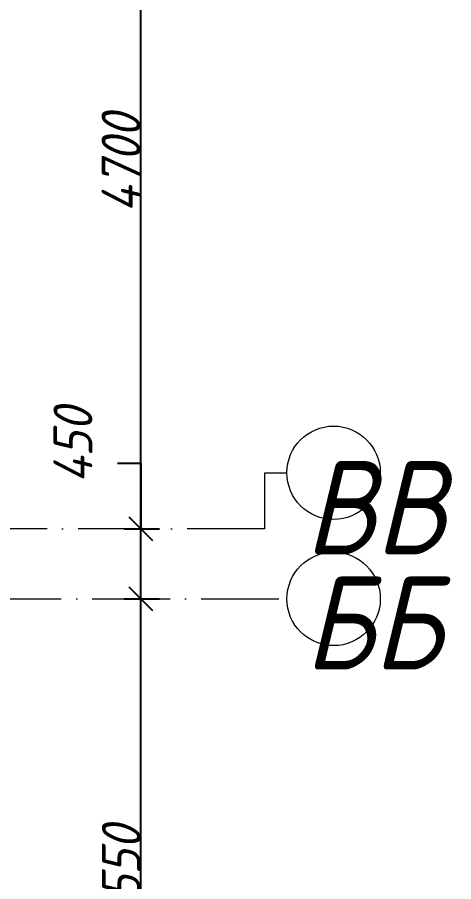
# Model space of a CAD drawing. Header units: millimetres. Extents: x -12989 to 629078, y -109036 to 555275.
# Drawn here: x 615354 to 618160, y 310856 to 316409 of the extents above; entities that cross this region are included whole.
import ezdxf

# ---------------------------------------------------------------- set-up
doc = ezdxf.new("R2010")
doc.units = ezdxf.units.MM
doc.linetypes.add('50_200_ШТРИХ_1Т_ш5_п1_п1_', pattern=[700, 500, -100, 0, -100])
for name, color, linetype, lineweight in [('A-____-____-DIMS', 7, 'Continuous', 9), ('S-GRID-____-IDEN', 7, 'Continuous', 9), ('S-GRID-____-OTLN', 7, 'Continuous', 9), ('S-GRID-____-OTLN-1', 7, '50_200_ШТРИХ_1Т_ш5_п1_п1_', 9)]:
    doc.layers.add(name, color=color, linetype=linetype, lineweight=lineweight)
doc.styles.add('ISOCPEUR_I', font='isocpeui.ttf', dxfattribs={"width": 0.9, "height": 2.5})
doc.styles.add('ISOCPEUR_I_9', font='isocpeui.ttf', dxfattribs={"width": 0.9, "height": 250})
doc.dimstyles.new('ISO-2_5_0_9К_БОЛЬШОЙ_ОСИ', dxfattribs={"dimscale": 304.8, "dimtxt": 248.995294, "dimasz": 0.492126, "dimexe": 0.393701, "dimexo": 0, "dimgap": 0, "dimtad": 1, "dimdec": 0, "dimzin": 0, "dimdsep": 46, "dimtxsty": 'ISOCPEUR_I_9', "dimblk1": 'OBLIQUE', "dimblk2": 'OBLIQUE', "dimsah": 1, "dimcen": 0.09, "dimdle": 0.393701, "dimazin": 0, "dimtfac": 1, "dimtdec": 4, "dimtix": 1, "dimtmove": 0, "dimatfit": 3, "dimfxl": 1, "dimtvp": 1, "dimtolj": 1, "dimtzin": 0, "dimarcsym": 2})
doc.dimstyles.new('ISO-2_5_0_9К_БОЛЬШОЙ_ОСИ_1', dxfattribs={"dimscale": 304.8, "dimtxt": 248.995294, "dimasz": 0.492126, "dimexe": 0.393701, "dimexo": 0, "dimgap": 0, "dimtad": 1, "dimdec": 0, "dimzin": 0, "dimdsep": 46, "dimtxsty": 'ISOCPEUR_I_9', "dimblk1": 'OBLIQUE', "dimblk2": 'OBLIQUE', "dimsah": 1, "dimcen": 0.09, "dimdle": 0.393701, "dimazin": 0, "dimtfac": 1, "dimtdec": 4, "dimtix": 1, "dimtmove": 1, "dimatfit": 3, "dimfxl": 1, "dimtvp": 1, "dimtolj": 1, "dimtzin": 0, "dimarcsym": 2})

# ---------------------------------------------------------------- blocks, each defined once
blk = doc.blocks.new('Ось сетки - Круг_Ø6_00__ISO-2_5_0_9K_-25732049-АР1_План отверстий 1 этажа в осях 1-64_А-ГГ')
at = {"layer": 'S-GRID-____-IDEN'}
blk.add_circle((0, 0), 3, dxfattribs=at)
blk = doc.blocks.new('_Oblique')
at = {"color": 0, "linetype": 'ByBlock', "lineweight": -2}
blk.add_line((-0.5, -0.5), (0.5, 0.5), dxfattribs=at)
blk = doc.blocks.new('*D5777')
at = {"layer": 'A-____-____-DIMS', "color": 0, "lineweight": -2, "transparency": 16777216}
for p, q in [((616147.6, 309002.5), (616147.6, 312792.5)), ((616041.5, 312672.5), (616267.6, 312672.5)), ((616041.5, 309122.5), (616267.6, 309122.5))]:
    blk.add_line(p, q, dxfattribs=at)
at = {"layer": 'Defpoints', "color": 0, "transparency": 16777216}
for p in [(616041.5, 312672.5), (616147.6, 312672.5), (616041.5, 309122.5)]:
    blk.add_point(p, dxfattribs=at)
at = {"layer": 'A-____-____-DIMS', "color": 0, "lineweight": -2, "transparency": 16777216, "xscale": 150, "yscale": 150, "zscale": 150}
for p, rotation in [((616147.6, 312672.5), 90), ((616147.6, 309122.5), 270)]:
    blk.add_blockref('_Oblique', p, dxfattribs=dict(at, rotation=rotation))
at = {"layer": 'A-____-____-DIMS', "color": 0, "transparency": 16777216, "insert": (616022.6, 310897.5), "char_height": 250, "width": 758.478, "attachment_point": 5, "rotation": 90, "style": 'ISOCPEUR_I_9'}
blk.add_mtext('\\A1;3550', dxfattribs=at)
blk = doc.blocks.new('*D5778')
at = {"layer": 'A-____-____-DIMS', "color": 0, "lineweight": -2, "transparency": 16777216}
for p, q in [((615997.6, 313545.6), (616147.6, 313545.6)), ((616147.6, 313545.6), (616147.6, 313122.5)), ((616147.6, 312552.5), (616147.6, 313242.5)), ((616041.5, 313122.5), (616267.6, 313122.5)), ((616041.5, 312672.5), (616267.6, 312672.5))]:
    blk.add_line(p, q, dxfattribs=at)
at = {"layer": 'Defpoints', "color": 0, "transparency": 16777216}
for p in [(616041.5, 313122.5), (616147.6, 313122.5), (616041.5, 312672.5)]:
    blk.add_point(p, dxfattribs=at)
at = {"layer": 'A-____-____-DIMS', "color": 0, "lineweight": -2, "transparency": 16777216, "xscale": 150, "yscale": 150, "zscale": 150}
for p, rotation in [((616147.6, 313122.5), 90), ((616147.6, 312672.5), 270)]:
    blk.add_blockref('_Oblique', p, dxfattribs=dict(at, rotation=rotation))
at = {"layer": 'A-____-____-DIMS', "color": 0, "transparency": 16777216, "insert": (615586.4, 313416.3), "char_height": 250, "width": 591.843, "attachment_point": 1, "rotation": 90, "line_spacing_factor": 1.149209, "style": 'ISOCPEUR_I_9'}
blk.add_mtext('\\A1;450', dxfattribs=at)
blk = doc.blocks.new('Ось сетки - Круг_Ø6_00__ISO-2_5_0_9K_-25732049-АР1_План отверстий 1 этажа в осях 1-64_Ю-ЯЯ')
at = {"layer": 'S-GRID-____-IDEN'}
blk.add_circle((0, 0), 3, dxfattribs=at)
blk = doc.blocks.new('*D5540')
at = {"layer": 'A-____-____-DIMS', "color": 0, "lineweight": -2, "transparency": 16777216}
for p, q in [((616147.6, 309002.5), (616147.6, 312792.5)), ((616041.5, 312672.5), (616267.6, 312672.5)), ((616041.5, 309122.5), (616267.6, 309122.5))]:
    blk.add_line(p, q, dxfattribs=at)
at = {"layer": 'Defpoints', "color": 0, "transparency": 16777216}
for p in [(616041.5, 312672.5), (616147.6, 312672.5), (616041.5, 309122.5)]:
    blk.add_point(p, dxfattribs=at)
at = {"layer": 'A-____-____-DIMS', "color": 0, "lineweight": -2, "transparency": 16777216, "xscale": 150, "yscale": 150, "zscale": 150}
for p, rotation in [((616147.6, 312672.5), 90), ((616147.6, 309122.5), 270)]:
    blk.add_blockref('_Oblique', p, dxfattribs=dict(at, rotation=rotation))
at = {"layer": 'A-____-____-DIMS', "color": 0, "transparency": 16777216, "insert": (616022.6, 310897.5), "char_height": 250, "width": 758.478, "attachment_point": 5, "rotation": 90, "style": 'ISOCPEUR_I_9'}
blk.add_mtext('\\A1;3550', dxfattribs=at)
blk = doc.blocks.new('*D5541')
at = {"layer": 'A-____-____-DIMS', "color": 0, "lineweight": -2, "transparency": 16777216}
for p, q in [((615997.6, 313545.6), (616147.6, 313545.6)), ((616147.6, 313545.6), (616147.6, 313122.5)), ((616147.6, 312552.5), (616147.6, 313242.5)), ((616041.5, 313122.5), (616267.6, 313122.5)), ((616041.5, 312672.5), (616267.6, 312672.5))]:
    blk.add_line(p, q, dxfattribs=at)
at = {"layer": 'Defpoints', "color": 0, "transparency": 16777216}
for p in [(616041.5, 313122.5), (616147.6, 313122.5), (616041.5, 312672.5)]:
    blk.add_point(p, dxfattribs=at)
at = {"layer": 'A-____-____-DIMS', "color": 0, "lineweight": -2, "transparency": 16777216, "xscale": 150, "yscale": 150, "zscale": 150}
for p, rotation in [((616147.6, 313122.5), 90), ((616147.6, 312672.5), 270)]:
    blk.add_blockref('_Oblique', p, dxfattribs=dict(at, rotation=rotation))
at = {"layer": 'A-____-____-DIMS', "color": 0, "transparency": 16777216, "insert": (615586.4, 313416.3), "char_height": 250, "width": 591.843, "attachment_point": 1, "rotation": 90, "line_spacing_factor": 1.149209, "style": 'ISOCPEUR_I_9'}
blk.add_mtext('\\A1;450', dxfattribs=at)
blk = doc.blocks.new('*D5542')
at = {"layer": 'A-____-____-DIMS', "color": 0, "lineweight": -2, "transparency": 16777216}
for p, q in [((616147.6, 313002.5), (616147.6, 317942.5)), ((616041.5, 317822.5), (616267.6, 317822.5)), ((616041.5, 313122.5), (616267.6, 313122.5))]:
    blk.add_line(p, q, dxfattribs=at)
at = {"layer": 'Defpoints', "color": 0, "transparency": 16777216}
for p in [(616041.5, 317822.5), (616147.6, 317822.5), (616041.5, 313122.5)]:
    blk.add_point(p, dxfattribs=at)
at = {"layer": 'A-____-____-DIMS', "color": 0, "lineweight": -2, "transparency": 16777216, "xscale": 150, "yscale": 150, "zscale": 150}
for p, rotation in [((616147.6, 317822.5), 90), ((616147.6, 313122.5), 270)]:
    blk.add_blockref('_Oblique', p, dxfattribs=dict(at, rotation=rotation))
at = {"layer": 'A-____-____-DIMS', "color": 0, "transparency": 16777216, "insert": (616020.9, 315472.5), "char_height": 250, "width": 781.462, "attachment_point": 5, "rotation": 90, "style": 'ISOCPEUR_I_9'}
blk.add_mtext('\\A1;4700', dxfattribs=at)

msp = doc.modelspace()

# ---------------------------------------------------------------- linework, layer by layer
at = {"layer": 'S-GRID-____-OTLN'}
for p, q in [((616945.4258, 313482.9895), (617087.7175, 313482.9895)), ((616945.4258, 313122.5335), (616945.4258, 313482.9895)), ((616945.4258, 313482.9895), (617087.7175, 313482.9895)), ((616945.4258, 313122.5335), (616945.4258, 313482.9895))]:
    msp.add_line(p, q, dxfattribs=at)
at = {"layer": 'S-GRID-____-OTLN-1'}
for p, q in [((616945.4258, 313122.5335), (606034.5752, 313122.5335)), ((616945.4258, 313122.5335), (606034.5752, 313122.5335)), ((606034.5752, 312672.5335), (617087.7175, 312672.5335)), ((606034.5752, 312672.5335), (617087.7175, 312672.5335))]:
    msp.add_line(p, q, dxfattribs=at)

# ---------------------------------------------------------------- block references
at = {"layer": 'S-GRID-____-IDEN', "xscale": 99.99999999999993, "yscale": 99.99999999999993, "zscale": 99.99999999999993}
for name, p, rotation in [('Ось сетки - Круг_Ø6_00__ISO-2_5_0_9K_-25732049-АР1_План отверстий 1 этажа в осях 1-64_А-ГГ', (617387.7175, 313482.9895), 89.99999999999982), ('Ось сетки - Круг_Ø6_00__ISO-2_5_0_9K_-25732049-АР1_План отверстий 1 этажа в осях 1-64_Ю-ЯЯ', (617387.7175, 313482.9895), 89.99999999999982), ('Ось сетки - Круг_Ø6_00__ISO-2_5_0_9K_-25732049-АР1_План отверстий 1 этажа в осях 1-64_А-ГГ', (617387.7175, 312672.5335), 269.9999999999995), ('Ось сетки - Круг_Ø6_00__ISO-2_5_0_9K_-25732049-АР1_План отверстий 1 этажа в осях 1-64_Ю-ЯЯ', (617387.7175, 312672.5335), 269.9999999999995)]:
    msp.add_blockref(name, p, dxfattribs=dict(at, rotation=rotation))

# ---------------------------------------------------------------- texts
at = {"layer": 'S-GRID-____-IDEN', "char_height": 600, "width": 447.341625, "attachment_point": 1}
for s, insert, style in [('ВВ', (617202.647, 313559.0654), 'ISOCPEUR_I'), ('ВВ', (617202.647, 313559.0654), 'ISOCPEUR_I_9'), ('ББ', (617197.488, 312819.166), 'ISOCPEUR_I'), ('ББ', (617197.488, 312819.166), 'ISOCPEUR_I_9')]:
    msp.add_mtext(s, dxfattribs=dict(at, insert=insert, style=style))

# ---------------------------------------------------------------- dimensions: what is measured, and where the dimension line sits
at = {"layer": 'A-____-____-DIMS'}
for base, p1, p2, override, picture, middle in [((616147.5524, 317822.5335), (616041.4864, 313122.5335), (616041.4864, 317822.5335), {"dimpost": '<>', "dimfxl": 4700}, '*D5542', (616020.9425, 315472.5335)), ((616147.5524, 312672.5335), (616041.4864, 309122.5335), (616041.4864, 312672.5335), {"dimpost": '<>', "dimfxl": 3550}, '*D5777', (616022.5524, 310897.5335)), ((616147.5524, 312672.5335), (616041.4864, 309122.5335), (616041.4864, 312672.5335), {"dimpost": '<>', "dimfxl": 3550}, '*D5540', (616022.5524, 310897.5335))]:
    dim = msp.add_linear_dim(base=base, p1=p1, p2=p2, angle=90, dimstyle='ISO-2_5_0_9К_БОЛЬШОЙ_ОСИ', override=override, dxfattribs=at)
    dim.commit()
    dim.dimension.update_dxf_attribs({"geometry": picture, "text_midpoint": middle})
for picture in ['*D5778', '*D5541']:
    dim = msp.add_linear_dim(base=(616147.5524, 313122.5335), p1=(616041.4864, 312672.5335), p2=(616041.4864, 313122.5335), angle=90, dimstyle='ISO-2_5_0_9К_БОЛЬШОЙ_ОСИ_1', override={"dimpost": '<>', "dimfxl": 450}, dxfattribs=at)
    dim.commit()
    dim.dimension.update_dxf_attribs({"geometry": picture, "text_midpoint": (615987.6051, 313545.5584), "dimtype": 160, "text_rotation": 90})

doc.saveas('drawing.dxf')
